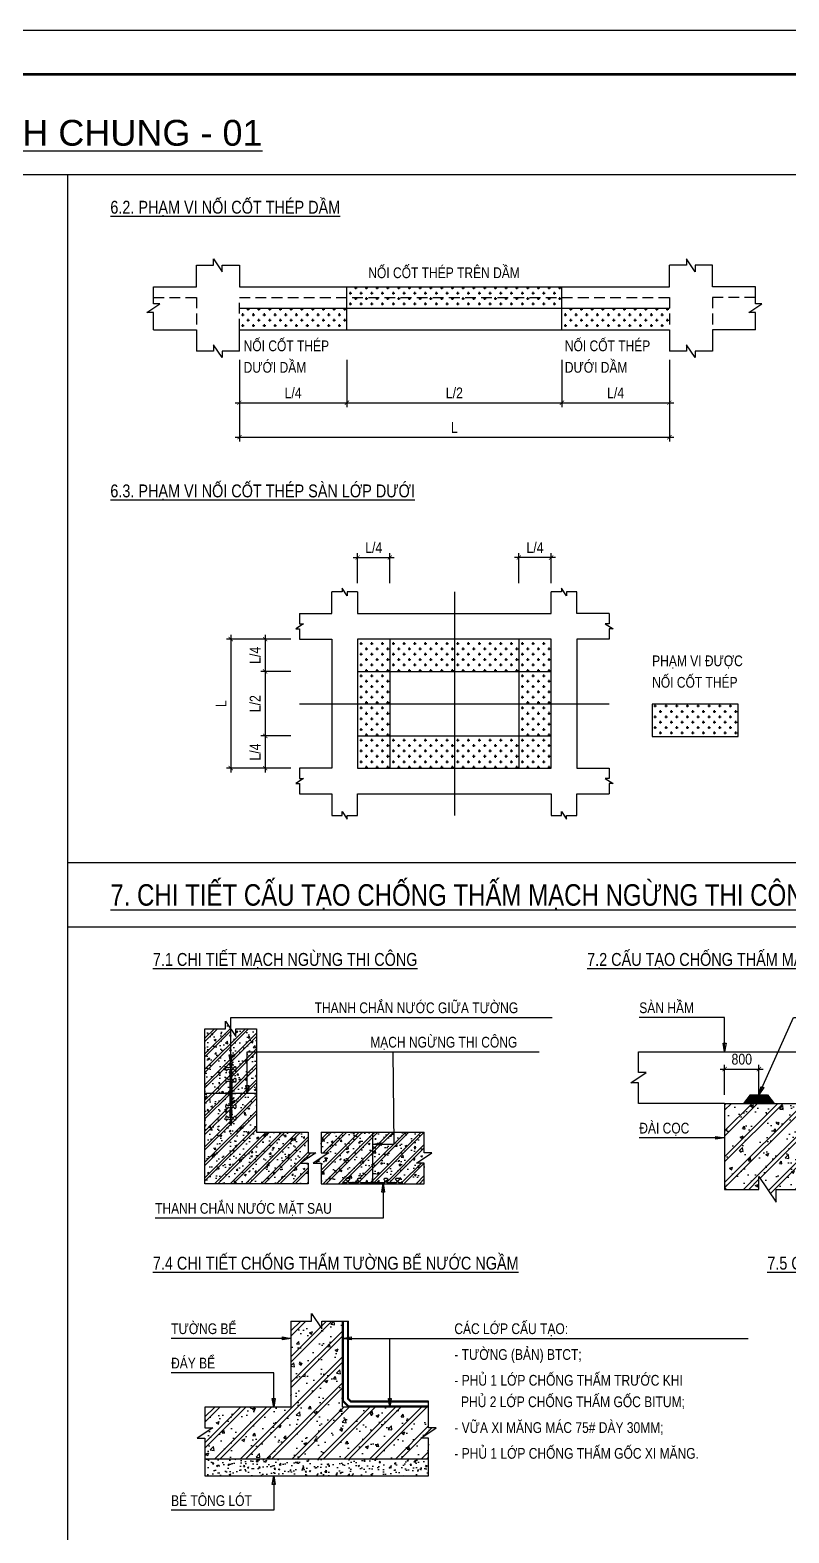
# Model space of a CAD drawing. Header units: millimetres. Extents: x -2327 to 84344, y -1171 to 60045.
# Drawn here: x 37793 to 55440, y 25080 to 60045 of the extents above; entities that cross this region are included whole.
import ezdxf
from ezdxf.enums import TextEntityAlignment as Align

# ---------------------------------------------------------------- set-up
doc = ezdxf.new("R2010")
doc.units = ezdxf.units.MM
doc.header["$LTSCALE"] = 100
doc.header["$MEASUREMENT"] = 0
doc.header["$PDMODE"] = 98
doc.linetypes.add('DASHED', pattern=[0.75, 0.5, -0.25])
doc.layers.get('DEFPOINTS').update_dxf_attribs({"color": 1})
for name, color, linetype in [('ccu12-Dai', 6, 'Continuous'), ('ccu12-Hatch', 8, 'Continuous'), ('ccu12-Khuat', 9, 'DASHED'), ('ccu12-Manh', 8, 'Continuous'), ('ccu12-Text', 31, 'Continuous'), ('ccu12-Thay', 7, 'Continuous'), ('ccu12-Thep', 4, 'Continuous'), ('KC-Thep', 4, 'Continuous')]:
    doc.layers.add(name, color=color, linetype=linetype)
doc.layers.add('Khung ten_A1$0$KT-Net thay', color=7, linetype='Continuous', lineweight=15)
doc.styles.add('ccu12-Arial', font='arial.ttf', dxfattribs={"width": 0.8})
doc.styles.add('ccu12-Arial Narow', font='ARIALN.TTF')
doc.linetypes.add('ZIGZAG', pattern='A,0.0001,-0.2,[131,ltypeshp.shx,S=0.2,R=0,X=-0.2,Y=0],-0.4,[131,ltypeshp.shx,S=0.2,R=180,X=0.2,Y=0],-0.2', length=0.8001)
doc.dimstyles.new('1-100', dxfattribs={"dimscale": 100, "dimtxt": 2.5, "dimasz": 1, "dimexe": 1, "dimexo": 2, "dimgap": 1, "dimtad": 1, "dimdec": 0, "dimdsep": 46, "dimtxsty": 'ccu12-Arial Narow', "dimblk": 'ARCHTICK', "dimcen": -1, "dimdle": 1, "dimclrd": 256, "dimclre": 256, "dimclrt": 3, "dimadec": 0, "dimazin": 2, "dimtfac": 0.1, "dimtdec": 0, "dimtmove": 0, "dimatfit": 1, "dimldrblk": 'ARCHTICK', "dimfxl": 1, "dimtvp": 0.833333, "dimtolj": 1, "dimtzin": 12, "dimarcsym": 0})
doc.dimstyles.new('1-100x5', dxfattribs={"dimscale": 100, "dimtxt": 2.5, "dimasz": 1, "dimexe": 1, "dimexo": 2, "dimgap": 1, "dimtad": 1, "dimdec": 0, "dimlfac": 0.2, "dimdsep": 46, "dimtxsty": 'ccu12-Arial Narow', "dimblk": 'ARCHTICK', "dimcen": -1, "dimdle": 1, "dimclrd": 256, "dimclre": 256, "dimclrt": 3, "dimadec": 0, "dimazin": 2, "dimtfac": 0.1, "dimtdec": 0, "dimtmove": 0, "dimatfit": 1, "dimldrblk": 'ARCHTICK', "dimfxl": 1, "dimtvp": 0.833333, "dimtolj": 1, "dimtzin": 12, "dimarcsym": 0})

# ---------------------------------------------------------------- blocks, each defined once
blk = doc.blocks.new('Khung ten_A1', base_point=(-3406704, 253379))
at = {"layer": 'DEFPOINTS'}
blk.add_lwpolyline([(0, 59400), (84100, 59400), (84100, 0), (0, 0)], close=True, dxfattribs=at)
at = {"layer": 'Khung ten_A1$0$KT-Net thay', "const_width": 60}
blk.add_lwpolyline([(2700, 1000), (83100, 1000), (83100, 58400), (2700, 58400)], close=True, dxfattribs=at)
blk = doc.blocks.new('_ARCHTICK')
at = {"color": 0, "linetype": 'ByBlock', "const_width": 0.15}
blk.add_lwpolyline([(-0.5, -0.5), (0.5, 0.5)], dxfattribs=at)
blk = doc.blocks.new('*D79')
at = {"layer": 'ccu12-Manh', "lineweight": -2, "transparency": 16777216}
for p, q in [((42660, 52373), (42660, 51273)), ((45160, 52373), (45160, 51273)), ((42560, 51373), (45260, 51373))]:
    blk.add_line(p, q, dxfattribs=at)
at = {"layer": 'DEFPOINTS', "color": 0, "transparency": 16777216}
for p in [(42660, 52573), (45160, 52573), (45160, 51373)]:
    blk.add_point(p, dxfattribs=at)
at = {"layer": 'ccu12-Manh', "lineweight": -2, "transparency": 16777216, "xscale": 100, "yscale": 100, "zscale": 100, "rotation": 180}
blk.add_blockref('_ARCHTICK', (42660, 51373), dxfattribs=at)
at = {"layer": 'ccu12-Manh', "lineweight": -2, "transparency": 16777216, "xscale": 100, "yscale": 100, "zscale": 100}
blk.add_blockref('_ARCHTICK', (45160, 51373), dxfattribs=at)
at = {"layer": 'ccu12-Manh', "color": 3, "transparency": 16777216, "insert": (43910, 51602), "char_height": 250, "attachment_point": 5, "style": 'ccu12-Arial Narow'}
blk.add_mtext('\\A1;L/4', dxfattribs=at)
blk = doc.blocks.new('*D80')
at = {"layer": 'ccu12-Manh', "lineweight": -2, "transparency": 16777216}
for p, q in [((45160, 52373), (45160, 51273)), ((50160, 52373), (50160, 51273)), ((45060, 51373), (50260, 51373))]:
    blk.add_line(p, q, dxfattribs=at)
at = {"layer": 'DEFPOINTS', "color": 0, "transparency": 16777216}
for p in [(45160, 52573), (50160, 52573), (50160, 51373)]:
    blk.add_point(p, dxfattribs=at)
at = {"layer": 'ccu12-Manh', "lineweight": -2, "transparency": 16777216, "xscale": 100, "yscale": 100, "zscale": 100, "rotation": 180}
blk.add_blockref('_ARCHTICK', (45160, 51373), dxfattribs=at)
at = {"layer": 'ccu12-Manh', "lineweight": -2, "transparency": 16777216, "xscale": 100, "yscale": 100, "zscale": 100}
blk.add_blockref('_ARCHTICK', (50160, 51373), dxfattribs=at)
at = {"layer": 'ccu12-Manh', "color": 3, "transparency": 16777216, "insert": (47660, 51602), "char_height": 250, "attachment_point": 5, "style": 'ccu12-Arial Narow'}
blk.add_mtext('\\A1;L/2', dxfattribs=at)
blk = doc.blocks.new('*D81')
at = {"layer": 'ccu12-Manh', "lineweight": -2, "transparency": 16777216}
for p, q in [((50160, 52373), (50160, 51273)), ((52660, 52373), (52660, 51273)), ((50060, 51373), (52760, 51373))]:
    blk.add_line(p, q, dxfattribs=at)
at = {"layer": 'DEFPOINTS', "color": 0, "transparency": 16777216}
for p in [(50160, 52573), (52660, 52573), (52660, 51373)]:
    blk.add_point(p, dxfattribs=at)
at = {"layer": 'ccu12-Manh', "lineweight": -2, "transparency": 16777216, "xscale": 100, "yscale": 100, "zscale": 100, "rotation": 180}
blk.add_blockref('_ARCHTICK', (50160, 51373), dxfattribs=at)
at = {"layer": 'ccu12-Manh', "lineweight": -2, "transparency": 16777216, "xscale": 100, "yscale": 100, "zscale": 100}
blk.add_blockref('_ARCHTICK', (52660, 51373), dxfattribs=at)
at = {"layer": 'ccu12-Manh', "color": 3, "transparency": 16777216, "insert": (51410, 51602), "char_height": 250, "attachment_point": 5, "style": 'ccu12-Arial Narow'}
blk.add_mtext('\\A1;L/4', dxfattribs=at)
blk = doc.blocks.new('*D82')
at = {"layer": 'ccu12-Manh', "lineweight": -2, "transparency": 16777216}
for p, q in [((43860, 45873), (43160, 45873)), ((43260, 45973), (43260, 45023)), ((43860, 45123), (43160, 45123))]:
    blk.add_line(p, q, dxfattribs=at)
at = {"layer": 'DEFPOINTS', "color": 0, "transparency": 16777216}
for p in [(44060, 45873), (43260, 45123), (44060, 45123)]:
    blk.add_point(p, dxfattribs=at)
at = {"layer": 'ccu12-Manh', "lineweight": -2, "transparency": 16777216, "xscale": 100, "yscale": 100, "zscale": 100}
for p, rotation in [((43260, 45873), 90), ((43260, 45123), 270)]:
    blk.add_blockref('_ARCHTICK', p, dxfattribs=dict(at, rotation=rotation))
at = {"layer": 'ccu12-Manh', "color": 3, "transparency": 16777216, "insert": (43030, 45498), "char_height": 250, "attachment_point": 5, "rotation": 90, "style": 'ccu12-Arial Narow'}
blk.add_mtext('\\A1;L/4', dxfattribs=at)
blk = doc.blocks.new('*D83')
at = {"layer": 'ccu12-Manh', "lineweight": -2, "transparency": 16777216}
for p, q in [((43860, 45123), (43160, 45123)), ((43260, 45223), (43260, 43523)), ((43860, 43623), (43160, 43623))]:
    blk.add_line(p, q, dxfattribs=at)
at = {"layer": 'DEFPOINTS', "color": 0, "transparency": 16777216}
for p in [(44060, 45123), (43260, 43623), (44060, 43623)]:
    blk.add_point(p, dxfattribs=at)
at = {"layer": 'ccu12-Manh', "lineweight": -2, "transparency": 16777216, "xscale": 100, "yscale": 100, "zscale": 100}
for p, rotation in [((43260, 45123), 90), ((43260, 43623), 270)]:
    blk.add_blockref('_ARCHTICK', p, dxfattribs=dict(at, rotation=rotation))
at = {"layer": 'ccu12-Manh', "color": 3, "transparency": 16777216, "insert": (43030, 44373), "char_height": 250, "attachment_point": 5, "rotation": 90, "style": 'ccu12-Arial Narow'}
blk.add_mtext('\\A1;L/2', dxfattribs=at)
blk = doc.blocks.new('*D84')
at = {"layer": 'ccu12-Manh', "lineweight": -2, "transparency": 16777216}
for p, q in [((43260, 43723), (43260, 42773)), ((43860, 43623), (43160, 43623)), ((43860, 42873), (43160, 42873))]:
    blk.add_line(p, q, dxfattribs=at)
at = {"layer": 'DEFPOINTS', "color": 0, "transparency": 16777216}
for p in [(44060, 43623), (43260, 42873), (44060, 42873)]:
    blk.add_point(p, dxfattribs=at)
at = {"layer": 'ccu12-Manh', "lineweight": -2, "transparency": 16777216, "xscale": 100, "yscale": 100, "zscale": 100}
for p, rotation in [((43260, 43623), 90), ((43260, 42873), 270)]:
    blk.add_blockref('_ARCHTICK', p, dxfattribs=dict(at, rotation=rotation))
at = {"layer": 'ccu12-Manh', "color": 3, "transparency": 16777216, "insert": (43030, 43248), "char_height": 250, "attachment_point": 5, "rotation": 90, "style": 'ccu12-Arial Narow'}
blk.add_mtext('\\A1;L/4', dxfattribs=at)
blk = doc.blocks.new('*D85')
at = {"layer": 'ccu12-Manh', "lineweight": -2, "transparency": 16777216}
for p, q in [((43860, 45873), (42360, 45873)), ((42460, 45973), (42460, 42773)), ((43860, 42873), (42360, 42873))]:
    blk.add_line(p, q, dxfattribs=at)
at = {"layer": 'DEFPOINTS', "color": 0, "transparency": 16777216}
for p in [(44060, 45873), (42460, 42873), (44060, 42873)]:
    blk.add_point(p, dxfattribs=at)
at = {"layer": 'ccu12-Manh', "lineweight": -2, "transparency": 16777216, "xscale": 100, "yscale": 100, "zscale": 100}
for p, rotation in [((42460, 45873), 90), ((42460, 42873), 270)]:
    blk.add_blockref('_ARCHTICK', p, dxfattribs=dict(at, rotation=rotation))
at = {"layer": 'ccu12-Manh', "color": 3, "transparency": 16777216, "insert": (42235, 44373), "char_height": 250, "attachment_point": 5, "rotation": 90, "style": 'ccu12-Arial Narow'}
blk.add_mtext('\\A1;L', dxfattribs=at)
blk = doc.blocks.new('*D86')
at = {"layer": 'ccu12-Manh', "lineweight": -2, "transparency": 16777216}
for p, q in [((45310, 47773), (46260, 47773)), ((45410, 47173), (45410, 47873)), ((46160, 47173), (46160, 47873))]:
    blk.add_line(p, q, dxfattribs=at)
at = {"layer": 'DEFPOINTS', "color": 0, "transparency": 16777216}
for p in [(46160, 47773), (45410, 46973), (46160, 46973)]:
    blk.add_point(p, dxfattribs=at)
at = {"layer": 'ccu12-Manh', "lineweight": -2, "transparency": 16777216, "xscale": 100, "yscale": 100, "zscale": 100, "rotation": 180}
blk.add_blockref('_ARCHTICK', (45410, 47773), dxfattribs=at)
at = {"layer": 'ccu12-Manh', "lineweight": -2, "transparency": 16777216, "xscale": 100, "yscale": 100, "zscale": 100}
blk.add_blockref('_ARCHTICK', (46160, 47773), dxfattribs=at)
at = {"layer": 'ccu12-Manh', "color": 3, "transparency": 16777216, "insert": (45785, 48002), "char_height": 250, "attachment_point": 5, "style": 'ccu12-Arial Narow'}
blk.add_mtext('\\A1;L/4', dxfattribs=at)
blk = doc.blocks.new('*D87')
at = {"layer": 'ccu12-Manh', "lineweight": -2, "transparency": 16777216}
for p, q in [((50010, 47773), (49060, 47773)), ((49160, 47173), (49160, 47873)), ((49910, 47173), (49910, 47873))]:
    blk.add_line(p, q, dxfattribs=at)
at = {"layer": 'DEFPOINTS', "color": 0, "transparency": 16777216}
for p in [(49160, 47773), (49160, 46973), (49910, 46973)]:
    blk.add_point(p, dxfattribs=at)
at = {"layer": 'ccu12-Manh', "lineweight": -2, "transparency": 16777216, "xscale": 100, "yscale": 100, "zscale": 100, "rotation": 180}
blk.add_blockref('_ARCHTICK', (49160, 47773), dxfattribs=at)
at = {"layer": 'ccu12-Manh', "lineweight": -2, "transparency": 16777216, "xscale": 100, "yscale": 100, "zscale": 100}
blk.add_blockref('_ARCHTICK', (49910, 47773), dxfattribs=at)
at = {"layer": 'ccu12-Manh', "color": 3, "transparency": 16777216, "insert": (49535, 48002), "char_height": 250, "attachment_point": 5, "style": 'ccu12-Arial Narow'}
blk.add_mtext('\\A1;L/4', dxfattribs=at)
blk = doc.blocks.new('Overlap_Beam')
at = {"layer": 'ccu12-Khuat', "ltscale": 5}
for points in [[(22700, 26950), (23700, 26950), (23700, 26200)], [(24700, 26200), (24700, 26950), (34700, 26950), (34700, 26200)], [(36700, 26950), (35700, 26950), (35700, 26200)]]:
    blk.add_lwpolyline(points, dxfattribs=at)
at = {"layer": 'ccu12-Manh'}
for points in [[(23700, 27700), (24100, 27700), (24100, 27850), (24300, 27550), (24300, 27700), (24700, 27700)], [(35700, 27700), (35300, 27700), (35300, 27550), (35100, 27850), (35100, 27700), (34700, 27700)], [(22700, 26200), (22700, 26600), (22550, 26600), (22850, 26800), (22700, 26800), (22700, 27200)], [(36700, 26200), (36700, 26600), (36550, 26600), (36850, 26800), (36700, 26800), (36700, 27200)], [(24700, 25700), (24300, 25700), (24300, 25550), (24100, 25850), (24100, 25700), (23700, 25700)], [(35700, 25700), (35300, 25700), (35300, 25550), (35100, 25850), (35100, 25700), (34700, 25700)]]:
    blk.add_lwpolyline(points, dxfattribs=at)
at = {"layer": 'ccu12-Thay'}
for points in [[(22700, 27200), (23700, 27200), (23700, 27700)], [(24700, 27700), (24700, 27200), (34700, 27200), (34700, 27700)], [(36700, 27200), (35700, 27200), (35700, 27700)], [(22700, 26200), (23700, 26200), (23700, 25700)], [(24700, 25700), (24700, 26200), (34700, 26200), (34700, 25700)], [(36700, 26200), (35700, 26200), (35700, 25700)]]:
    blk.add_lwpolyline(points, dxfattribs=at)
blk = doc.blocks.new('Overlap_Slab_X')
at = {"layer": 'ccu12-Manh'}
for points in [[(27450, 21500), (27210, 21500), (27210, 21410), (27090, 21590), (27090, 21500), (26850, 21500)], [(32550, 21500), (32310, 21500), (32310, 21410), (32190, 21590), (32190, 21500), (31950, 21500)], [(26100, 21000), (26100, 20760), (26190, 20760), (26010, 20640), (26100, 20640), (26100, 20400)], [(33300, 21000), (33300, 20760), (33210, 20760), (33390, 20640), (33300, 20640), (33300, 20400)], [(26100, 17400), (26100, 17160), (26190, 17160), (26010, 17040), (26100, 17040), (26100, 16800)], [(33300, 17400), (33300, 17160), (33210, 17160), (33390, 17040), (33300, 17040), (33300, 16800)], [(26850, 16300), (27090, 16300), (27090, 16390), (27210, 16210), (27210, 16300), (27450, 16300)], [(31950, 16300), (32190, 16300), (32190, 16390), (32310, 16210), (32310, 16300), (32550, 16300)]]:
    blk.add_lwpolyline(points, dxfattribs=at)
at = {"layer": 'ccu12-Thay'}
for points in [[(26100, 21000), (26850, 21000), (26850, 21500)], [(27450, 21500), (27450, 21000), (31950, 21000), (31950, 21500)], [(33300, 21000), (32550, 21000), (32550, 21500)], [(26100, 20400), (26850, 20400), (26850, 17400), (26100, 17400)], [(33300, 20400), (32550, 20400), (32550, 17400), (33300, 17400)], [(26100, 16800), (26850, 16800), (26850, 16300)], [(27450, 16300), (27450, 16800), (31950, 16800), (31950, 16300)], [(32550, 16300), (32550, 16800), (33300, 16800)]]:
    blk.add_lwpolyline(points, dxfattribs=at)
blk.add_lwpolyline([(27450, 17400), (31950, 17400), (31950, 20400), (27450, 20400)], close=True, dxfattribs=at)
blk = doc.blocks.new('Detail18_Construction Joint')
at = {"layer": 'ccu12-Hatch'}
h = blk.add_hatch(dxfattribs=at)
h.set_pattern_fill('VATLIEU04', color=256, scale=60, pattern_type=2)
h.set_pattern_definition([(50, (53843.2, 2337.8), (430.3561, -37.6513), [45, -495]), (355, (53843.2, 2337.8), (-83.2508, 451.3153), [36, -396]), (100.4514, (53879.06, 2334.66), (347.1056, 413.6637), [38.2441, -420.6853]), (46.1842, (53843.2, 2457.8), (640.3446, -99.3114), [67.5, -742.5]), (96.6356, (53896.56, 2449.5), (560.7976, 584.4707), [57.366, -631.028]), (351.1842, (53843.2, 2457.8), (560.797, 584.471), [54, -594]), (21, (53903.2, 2427.8), (358.1442, -241.5713), [45, -495]), (326, (53903.2, 2427.8), (145.9892, 435.09), [36, -396]), (71.4514, (53933.05, 2407.67), (504.1336, 193.5183), [38.2441, -420.6853]), (37.5, (53843.2, 2337.8), (7.2959, 199.7363), [0, -391.2, 0, -402, 0, -397.5]), (7.5, (53843.2, 2337.8), (157.8417, 236.64703), [0, -229.2, 0, -382.2, 0, -151.5]), (327.5, (53709.4, 2337.8), (320.29346, -13.53292), [0, -150, 0, -468, 0, -621]), (317.5, (53649.4, 2337.8), (349.9117, 60.063), [0, -195, 0, -310.8, 0, -441]), (45, (53843.2, 2337.8), (-180.3122, 180.3122), []), (45, (53843.2, 2411.3), (-180.3122, 180.3122), [])])
h.paths.add_polyline_path([(139900, 5844), (138700, 5844), (138700, 4767), (138708, 4767), (138708, 4672, 0.414214), (138714, 4667), (138982, 4667, 0.521595), (138951, 4743, -0.422916), (139063, 4742, 0.56332), (139036, 4661), (139089, 4661), (139089, 4672), (139094, 4672), (139094, 4661), (139117, 4661), (139117, 4672), (139122, 4672), (139122, 4661), (139144, 4661), (139144, 4672), (139150, 4672), (139150, 4661), (139172, 4661), (139172, 4672), (139178, 4672), (139178, 4661), (139200, 4661), (139200, 4672), (139206, 4672), (139206, 4661), (139248, 4661, 0.512003), (139231, 4741, -0.568569), (139229, 4750, -0.383741), (139333, 4744, 0.567207), (139307, 4661), (139376, 4661), (139367, 4677), (139394, 4677), (139394, 4644), (139900, 4644), (139900, 5124), (139720, 5124), (140080, 5364), (139900, 5364)])
h.paths.add_polyline_path([(138700, 5844), (137500, 5844), (137500, 5364), (137680, 5364), (137320, 5124), (137500, 5124), (137500, 4644), (138006, 4644), (138006, 4677), (138033, 4677), (138093, 4661, 0.512167), (138075, 4740, -0.572407), (138074, 4750, -0.38399), (138178, 4743, 0.57093), (138152, 4661), (138194, 4661), (138194, 4672), (138200, 4672), (138200, 4661), (138222, 4661), (138222, 4672), (138228, 4672), (138228, 4661), (138250, 4661), (138250, 4672), (138256, 4672), (138256, 4661), (138278, 4661), (138278, 4672), (138283, 4672), (138283, 4661), (138306, 4661), (138306, 4672), (138311, 4672), (138311, 4661), (138364, 4661, 0.56332), (138337, 4742, -0.422916), (138449, 4743, 0.520478), (138418, 4667), (138686, 4667, 0.414214), (138692, 4672), (138692, 4767)])
h.paths.add_polyline_path([(137200, 5844), (136000, 5844), (136000, 6744), (135522, 6744), (135522, 6736), (135428, 6736, 0.414214), (135422, 6731), (135422, 6462, 0.520478), (135498, 6493, -0.422916), (135498, 6382, 0.56332), (135417, 6409), (135417, 6356), (135428, 6356), (135428, 6350), (135417, 6328), (135428, 6328), (135428, 6322), (135417, 6300), (135428, 6300), (135428, 6295), (135417, 6272), (135428, 6272), (135428, 6267), (135417, 6245), (135428, 6245), (135428, 6239), (135417, 6196, 0.512167), (135496, 6214, -0.568569), (135505, 6215, -0.34781), (135505, 6118, -0.572407), (135496, 6120, 0.512167), (135417, 6137), (135417, 6068), (135433, 6078), (135433, 6050), (135400, 6050), (135367, 6050), (135367, 6078), (135383, 6137, 0.512167), (135304, 6120, -0.572407), (135295, 6118, -0.38399), (135301, 6222, 0.57093), (135383, 6196), (135383, 6239), (135372, 6239), (135372, 6245), (135383, 6245), (135383, 6267), (135372, 6267), (135372, 6272), (135383, 6272), (135383, 6295), (135372, 6295), (135372, 6300), (135383, 6300), (135383, 6322), (135372, 6322), (135372, 6328), (135383, 6328), (135383, 6350), (135372, 6350), (135372, 6356), (135383, 6356), (135383, 6409, 0.56332), (135302, 6382, -0.422916), (135302, 6493, 0.520478), (135378, 6462), (135378, 6731, 0.414214), (135372, 6736), (135278, 6736), (134800, 6744), (134800, 4644), (137200, 4644), (137200, 5124), (137020, 5124), (137380, 5364), (137200, 5364)])
h.paths.add_polyline_path([(136000, 8244), (135520, 8244), (135520, 8064), (135280, 8424), (135280, 8244), (134800, 8244), (134800, 6744), (135278, 6744), (135278, 6753), (135372, 6753, 0.414214), (135378, 6758), (135378, 7027, 0.521595), (135302, 6996, -0.422916), (135302, 7107, 0.56332), (135383, 7080), (135383, 7133), (135372, 7133), (135372, 7139), (135383, 7139), (135383, 7161), (135372, 7161), (135372, 7167), (135383, 7167), (135383, 7189), (135372, 7189), (135372, 7195), (135383, 7195), (135383, 7217), (135372, 7217), (135372, 7222), (135383, 7222), (135383, 7245), (135372, 7245), (135372, 7250), (135383, 7250), (135383, 7293, 0.512003), (135304, 7275, -0.568569), (135294, 7274, -0.383741), (135301, 7378, 0.567207), (135383, 7352), (135383, 7421), (135367, 7411), (135367, 7439), (135400, 7439), (135433, 7439), (135433, 7411), (135417, 7352, 0.509209), (135496, 7369, -0.568566), (135506, 7371, -0.38399), (135499, 7267, 0.570758), (135417, 7293), (135417, 7250), (135428, 7250), (135428, 7245), (135417, 7245), (135417, 7222), (135428, 7222), (135428, 7217), (135417, 7217), (135417, 7195), (135428, 7195), (135428, 7189), (135417, 7189), (135417, 7167), (135428, 7167), (135428, 7161), (135417, 7161), (135417, 7139), (135428, 7139), (135428, 7133), (135417, 7133), (135417, 7080, 0.56332), (135498, 7107, -0.422916), (135498, 6996, 0.521595), (135422, 7027), (135422, 6758, 0.414214), (135428, 6753), (135522, 6753), (136000, 6744)])
at = {"color": 2}
blk.add_lwpolyline([(138255, 4661), (138256, 4661)], dxfattribs=at)
at = {"layer": 'ccu12-Dai', "linetype": 'ZIGZAG', "ltscale": 2}
for p, q in [((136000, 6744), (134800, 6744)), ((138700, 5844), (138700, 4644))]:
    blk.add_line(p, q, dxfattribs=at)
at = {"layer": 'ccu12-Manh'}
for points in [[(134800, 8244), (135280, 8244), (135280, 8424), (135520, 8064), (135520, 8244), (136000, 8244)], [(137200, 5844), (137200, 5364), (137380, 5364), (137020, 5124), (137200, 5124), (137200, 4644)], [(137500, 5844), (137500, 5364), (137680, 5364), (137320, 5124), (137500, 5124), (137500, 4644)], [(139900, 4644), (139900, 5124), (139720, 5124), (140080, 5364), (139900, 5364), (139900, 5844)]]:
    blk.add_lwpolyline(points, dxfattribs=at)
at = {"layer": 'ccu12-Thay'}
for p, q in [((137500, 5844), (139900, 5844)), ((137500, 4644), (139900, 4644))]:
    blk.add_line(p, q, dxfattribs=at)
for points in [[(137200, 4644), (134800, 4644), (134800, 8244)], [(136000, 8244), (136000, 5844), (137200, 5844)]]:
    blk.add_lwpolyline(points, dxfattribs=at)
at = {"layer": 'KC-Thep', "color": 2}
blk.add_line((135400, 7439), (135400, 6050), dxfattribs=at)
blk.add_line((135400, 7439), (135400, 6050), dxfattribs=at)
at = {"layer": 'KC-Thep'}
for points in [[(135400, 6050), (135400, 7439), (135367, 7439), (135367, 7411), (135383, 7421), (135383, 7352, -0.509209), (135304, 7369, 0.568566), (135294, 7371, 0.34781), (135294, 7274, 0.568569), (135304, 7275, -0.512003), (135383, 7293), (135383, 7250), (135372, 7250), (135372, 7245), (135383, 7245), (135383, 7222), (135372, 7222), (135372, 7217), (135383, 7217), (135383, 7195), (135372, 7195), (135372, 7189), (135383, 7189), (135383, 7167), (135372, 7167), (135372, 7161), (135383, 7161), (135383, 7139), (135372, 7139), (135372, 7133), (135383, 7133), (135383, 7080, -0.505131), (135305, 7099, 0.56683), (135295, 7100, 0.349561), (135295, 7003, 0.568566), (135305, 7004, -0.464958), (135378, 7027), (135378, 6758, -0.414214), (135372, 6753), (135278, 6753), (135278, 6736), (135372, 6736, -0.414214), (135378, 6731), (135378, 6462, -0.46389), (135305, 6485, 0.568566), (135295, 6486, 0.349561), (135296, 6389, 0.56683), (135305, 6390, -0.505131), (135383, 6409), (135383, 6356), (135372, 6356), (135372, 6350), (135383, 6350), (135383, 6328), (135372, 6328), (135372, 6322), (135383, 6322), (135383, 6300), (135372, 6300), (135372, 6295), (135383, 6295), (135383, 6272), (135372, 6272), (135372, 6267), (135383, 6267), (135383, 6245), (135372, 6245), (135372, 6239), (135383, 6239), (135383, 6196, -0.512167), (135304, 6214, 0.568569), (135295, 6215, 0.34781), (135295, 6118, 0.572407), (135304, 6120, -0.512167), (135383, 6137), (135383, 6068), (135367, 6078), (135367, 6050), (135400, 6050)], [(135400, 6050), (135400, 7439), (135433, 7439), (135433, 7411), (135417, 7421), (135417, 7352, 0.509209), (135496, 7369, -0.568566), (135506, 7371, -0.34781), (135506, 7274, -0.568569), (135496, 7275, 0.512003), (135417, 7293), (135417, 7250), (135428, 7250), (135428, 7245), (135417, 7245), (135417, 7222), (135428, 7222), (135428, 7217), (135417, 7217), (135417, 7195), (135428, 7195), (135428, 7189), (135417, 7189), (135417, 7167), (135428, 7167), (135428, 7161), (135417, 7161), (135417, 7139), (135428, 7139), (135428, 7133), (135417, 7133), (135417, 7080, 0.505131), (135495, 7099, -0.56683), (135505, 7100, -0.349561), (135505, 7003, -0.568566), (135495, 7004, 0.464958), (135422, 7027), (135422, 6758, 0.414214), (135428, 6753), (135522, 6753), (135522, 6736), (135428, 6736, 0.414214), (135422, 6731), (135422, 6462, 0.46389), (135495, 6485, -0.568566), (135505, 6486, -0.349561), (135504, 6389, -0.56683), (135495, 6390, 0.505131), (135417, 6409), (135417, 6356), (135428, 6356), (135428, 6350), (135417, 6350), (135417, 6328), (135428, 6328), (135428, 6322), (135417, 6322), (135417, 6300), (135428, 6300), (135428, 6295), (135417, 6295), (135417, 6272), (135428, 6272), (135428, 6267), (135417, 6267), (135417, 6245), (135428, 6245), (135428, 6239), (135417, 6239), (135417, 6196, 0.512167), (135496, 6214, -0.568569), (135505, 6215, -0.34781), (135505, 6118, -0.572407), (135496, 6120, 0.512167), (135417, 6137), (135417, 6068), (135433, 6078), (135433, 6050), (135400, 6050)], [(138006, 4644), (139394, 4644), (139394, 4677), (139367, 4677), (139376, 4661), (139307, 4661, -0.509209), (139325, 4741, 0.568566), (139326, 4750, 0.34781), (139229, 4750, 0.568569), (139231, 4741, -0.512003), (139248, 4661), (139206, 4661), (139206, 4672), (139200, 4672), (139200, 4661), (139178, 4661), (139178, 4672), (139172, 4672), (139172, 4661), (139150, 4661), (139150, 4672), (139144, 4672), (139144, 4661), (139122, 4661), (139122, 4672), (139117, 4672), (139117, 4661), (139094, 4661), (139094, 4672), (139089, 4672), (139089, 4661), (139036, 4661, -0.505131), (139054, 4740, 0.56683), (139055, 4749, 0.349561), (138958, 4749, 0.568566), (138960, 4740, -0.464958), (138982, 4667), (138714, 4667, -0.414214), (138708, 4672), (138708, 4767), (138692, 4767), (138692, 4672, -0.414214), (138686, 4667), (138418, 4667, -0.46389), (138440, 4740, 0.568566), (138442, 4749, 0.349561), (138345, 4749, 0.56683), (138346, 4739, -0.505131), (138364, 4661), (138311, 4661), (138311, 4672), (138306, 4672), (138306, 4661), (138283, 4661), (138283, 4672), (138278, 4672), (138278, 4661), (138256, 4661), (138256, 4672), (138250, 4672), (138250, 4661), (138228, 4661), (138228, 4672), (138222, 4672), (138222, 4661), (138200, 4661), (138200, 4672), (138194, 4672), (138194, 4661), (138152, 4661, -0.512167), (138169, 4740, 0.568569), (138170, 4750, 0.34781), (138074, 4750, 0.572407), (138075, 4740, -0.512167), (138093, 4661), (138024, 4661), (138033, 4677), (138006, 4677), (138006, 4644)]]:
    blk.add_lwpolyline(points, format="xyb", dxfattribs=at)
blk = doc.blocks.new('*D101')
at = {"layer": 'ccu12-Manh', "lineweight": -2, "ltscale": 5, "transparency": 16777216}
for p, q in [((42660, 52373), (42660, 50473)), ((52660, 52373), (52660, 50473)), ((42560, 50573), (52760, 50573))]:
    blk.add_line(p, q, dxfattribs=at)
at = {"layer": 'DEFPOINTS', "color": 0, "ltscale": 5, "transparency": 16777216}
for p in [(42660, 52573), (52660, 52573), (52660, 50573)]:
    blk.add_point(p, dxfattribs=at)
at = {"layer": 'ccu12-Manh', "lineweight": -2, "ltscale": 5, "transparency": 16777216, "xscale": 100, "yscale": 100, "zscale": 100, "rotation": 180}
blk.add_blockref('_ARCHTICK', (42660, 50573), dxfattribs=at)
at = {"layer": 'ccu12-Manh', "lineweight": -2, "ltscale": 5, "transparency": 16777216, "xscale": 100, "yscale": 100, "zscale": 100}
blk.add_blockref('_ARCHTICK', (52660, 50573), dxfattribs=at)
at = {"layer": 'ccu12-Manh', "color": 3, "ltscale": 5, "transparency": 16777216, "insert": (47660, 50798), "char_height": 250, "attachment_point": 5, "style": 'ccu12-Arial Narow'}
blk.add_mtext('\\A1;L', dxfattribs=at)
blk = doc.blocks.new('*D102')
at = {"layer": 'ccu12-Manh', "lineweight": -2, "ltscale": 5, "transparency": 16777216}
for p, q in [((53844, 35873), (54844, 35873)), ((53944, 35273), (53944, 35973)), ((54744, 35273), (54744, 35973))]:
    blk.add_line(p, q, dxfattribs=at)
at = {"layer": 'DEFPOINTS', "color": 0, "ltscale": 5, "transparency": 16777216}
for p in [(54744, 35873), (53944, 35073), (54744, 35073)]:
    blk.add_point(p, dxfattribs=at)
at = {"layer": 'ccu12-Manh', "lineweight": -2, "ltscale": 5, "transparency": 16777216, "xscale": 100, "yscale": 100, "zscale": 100, "rotation": 180}
blk.add_blockref('_ARCHTICK', (53944, 35873), dxfattribs=at)
at = {"layer": 'ccu12-Manh', "lineweight": -2, "ltscale": 5, "transparency": 16777216, "xscale": 100, "yscale": 100, "zscale": 100}
blk.add_blockref('_ARCHTICK', (54744, 35873), dxfattribs=at)
at = {"layer": 'ccu12-Manh', "color": 3, "ltscale": 5, "transparency": 16777216, "insert": (54344, 36101), "char_height": 250, "attachment_point": 5, "style": 'ccu12-Arial Narow'}
blk.add_mtext('\\A1;800', dxfattribs=at)

msp = doc.modelspace()

# ---------------------------------------------------------------- hatches: boundary and pattern name
at = {"layer": 'ccu12-Dai', "ltscale": 5}
h = msp.add_hatch(dxfattribs=at)
h.set_pattern_fill('ANSI31', color=256)
h.set_pattern_definition([(45, (-2362.33648, 68191.66075), (-0.08838834765, 0.08838834765), [])])
h.paths.add_polyline_path([(55094.2, 35073.2), (54944.2, 35273.2), (54544.2, 35273.2), (54394.2, 35073.2)])
at = {"layer": 'ccu12-Hatch'}
h = msp.add_hatch(dxfattribs=at)
h.set_pattern_fill('CROSS', color=256, scale=500)
h.set_pattern_definition([(0, (17959.66, 32673.16), (125, 125), [62.5, -187.5]), (90, (17990.91, 32641.91), (-125, 125), [62.5, -187.5])])
h.paths.add_polyline_path([(45159.7, 54073.2), (45159.7, 53573.2), (50159.7, 53573.2), (50159.7, 54073.2)])
h.paths.add_polyline_path([(52659.7, 53073.2), (52659.7, 53573.2), (50159.7, 53573.2), (50159.7, 53073.2)])
h.paths.add_polyline_path([(45159.7, 53073.2), (45159.7, 53573.2), (42659.7, 53573.2), (42659.7, 53073.2)])
h = msp.add_hatch(dxfattribs=at)
h.set_pattern_fill('CROSS', color=256, scale=500)
h.set_pattern_definition([(0, (-40.34, -6226.84), (125, 125), [62.5, -187.5]), (90, (-9.09, -6258.09), (-125, 125), [62.5, -187.5])])
h.paths.add_polyline_path([(49159.7, 45873.2), (46159.7, 45873.2), (46159.7, 45123.2), (49159.7, 45123.2)])
h.paths.add_polyline_path([(46159.7, 45873.2), (45409.7, 45873.2), (45409.7, 45123.2), (46159.7, 45123.2)])
h.paths.add_polyline_path([(46159.7, 45123.2), (45409.7, 45123.2), (45409.7, 43623.2), (46159.7, 43623.2)])
h.paths.add_polyline_path([(46159.7, 43623.2), (45409.7, 43623.2), (45409.7, 42873.2), (46159.7, 42873.2)])
h.paths.add_polyline_path([(49159.7, 43623.2), (46159.7, 43623.2), (46159.7, 42873.2), (49159.7, 42873.2)])
h.paths.add_polyline_path([(49909.7, 43623.2), (49159.7, 43623.2), (49159.7, 42873.2), (49909.7, 42873.2)])
h.paths.add_polyline_path([(49909.7, 45123.2), (49159.7, 45123.2), (49159.7, 43623.2), (49909.7, 43623.2)])
h.paths.add_polyline_path([(49909.7, 45873.2), (49159.7, 45873.2), (49159.7, 45123.2), (49909.7, 45123.2)])
h = msp.add_hatch(dxfattribs=at)
h.set_pattern_fill('CROSS', color=256, scale=500)
h.set_pattern_definition([(0, (17675.66, 35944.66), (125, 125), [62.5, -187.5]), (90, (17706.91, 35913.41), (-125, 125), [62.5, -187.5])])
h.paths.add_polyline_path([(54259.7, 43613.2), (54259.7, 44363.2), (52259.7, 44363.2), (52259.7, 43613.2)])
h = msp.add_hatch(dxfattribs=at)
h.set_pattern_fill('VATLIEU04', color=256, scale=100, pattern_type=2)
h.set_pattern_definition([(50, (-2391.84, 70535.66), (717.26, -62.752), [75, -825]), (355, (-2391.8, 70535.66), (-138.751, 752.192), [60, -660]), (100.4514, (-2332.06, 70530.4), (578.5094, 689.4395), [63.74, -701.142]), (46.1842, (-2391.8, 70735.7), (1067.241, -165.519), [112.5, -1237.5]), (96.6356, (-2302.9, 70721.9), (934.663, 974.118), [95.61, -1051.713]), (351.1842, (-2391.8, 70735.7), (934.662, 974.119), [90, -990]), (21, (-2291.84, 70685.66), (596.907, -402.619), [75, -825]), (326, (-2291.8, 70685.66), (243.315, 725.15), [60, -660]), (71.4514, (-2242.1, 70652.1), (840.2226, 322.5305), [63.74, -701.142]), (37.5, (-2391.84, 70535.66), (12.1599, 332.89385), [0, -652, 0, -670, 0, -662.5]), (7.5, (-2391.84, 70535.66), (263.0695, 394.4117), [0, -382, 0, -637, 0, -252.5]), (327.5, (-2614.84, 70535.66), (533.8224, -22.5549), [0, -250, 0, -780, 0, -1035]), (317.5, (-2714.84, 70535.66), (583.1862, 100.105), [0, -325, 0, -518, 0, -735]), (45, (-2391.84, 70535.66), (-300.5204, 300.5204), []), (45, (-2391.84, 70658.16), (-300.5204, 300.5204), [])])
h.paths.add_polyline_path([(57944.2, 35073.2), (53944.2, 35073.2), (53944.2, 33073.2), (54744.2, 33073.2), (54744.2, 33373.2), (55144.2, 32773.2), (55144.2, 33073.2), (59944.2, 33073.2), (59944.2, 35073.2), (59644.2, 35073.2), (60244.2, 35473.2), (59944.2, 35473.2), (59944.2, 36273.2), (57944.2, 36273.2)])
h = msp.add_hatch(dxfattribs=at)
h.set_pattern_fill('VATLIEU04', color=256, scale=100, pattern_type=2)
h.set_pattern_definition([(50, (-19267.84, 12810.16), (717.26, -62.752), [75, -825]), (355, (-19267.8, 12810.16), (-138.751, 752.192), [60, -660]), (100.4514, (-19208.06, 12804.9), (578.5094, 689.4395), [63.74, -701.142]), (46.1842, (-19267.8, 13010.2), (1067.241, -165.519), [112.5, -1237.5]), (96.6356, (-19178.9, 12996.4), (934.663, 974.118), [95.61, -1051.713]), (351.1842, (-19267.8, 13010.2), (934.662, 974.119), [90, -990]), (21, (-19167.84, 12960.16), (596.907, -402.619), [75, -825]), (326, (-19167.8, 12960.16), (243.315, 725.15), [60, -660]), (71.4514, (-19118.1, 12926.6), (840.2226, 322.5305), [63.74, -701.142]), (37.5, (-19267.84, 12810.16), (12.1599, 332.8939), [0, -652, 0, -670, 0, -662.5]), (7.5, (-19267.84, 12810.16), (263.0695, 394.4117), [0, -382, 0, -637, 0, -252.5]), (327.5, (-19490.84, 12810.16), (533.8224, -22.5549), [0, -250, 0, -780, 0, -1035]), (317.5, (-19590.84, 12810.16), (583.1862, 100.105), [0, -325, 0, -518, 0, -735]), (45, (-19267.84, 12810.16), (-300.5204, 300.5204), []), (45, (-19267.84, 12932.66), (-300.5204, 300.5204), [])])
h.paths.add_polyline_path([(45059.7, 28006.7), (45059.7, 30006.7), (44579.7, 30006.7), (44579.7, 29826.7), (44339.7, 30186.7), (44339.7, 30006.7), (43859.7, 30006.7), (43859.7, 28006.7), (41859.7, 28006.7), (41859.7, 27526.7), (42039.7, 27526.7), (41679.7, 27286.7), (41859.7, 27286.7), (41859.7, 26806.7), (47059.7, 26806.7), (47059.7, 27286.7), (46879.7, 27286.7), (47239.7, 27526.7), (47059.7, 27526.7), (47059.7, 28006.7)])
at = {"layer": 'ccu12-Hatch', "ltscale": 5}
h = msp.add_hatch(dxfattribs=at)
h.set_pattern_fill('AR-CONC', color=256, scale=50)
h.set_pattern_definition([(50, (-19267.84, 12810.16), (358.6301, -31.3761), [37.5, -412.5]), (355, (-19267.84, 12810.16), (-69.3757, 376.096), [30, -330]), (100.45144, (-19237.95, 12807.55), (289.2544, 344.72), [31.87, -350.571]), (46.1842, (-19267.84, 12910.16), (533.6207, -82.7596), [56.25, -618.75]), (96.6356, (-19223.37, 12903.26), (467.331, 487.0593), [47.805, -525.857]), (351.1842, (-19267.84, 12910.16), (467.331, 487.0593), [45, -495]), (21, (-19217.84, 12885.16), (298.4535, -201.3094), [37.5, -412.5]), (326, (-19217.84, 12885.16), (121.6577, 362.575), [30, -330]), (71.45144, (-19192.97, 12868.4), (420.1112, 161.2656), [31.87, -350.571]), (37.5, (-19267.84, 12810.16), (6.07993, 166.44693), [0, -326, 0, -335, 0, -331.25]), (7.5, (-19267.84, 12810.16), (131.53477, 197.20586), [0, -191, 0, -318.5, 0, -126.25]), (327.5, (-19379.34, 12810.16), (266.91122, -11.27744), [0, -125, 0, -390, 0, -517.5]), (317.5, (-19429.34, 12810.16), (291.5931, 50.0525), [0, -162.5, 0, -259, 0, -367.5])])
h.paths.add_polyline_path([(47059.7, 26406.7), (47059.7, 26806.7), (41859.7, 26806.7), (41859.7, 26406.7)])

# ---------------------------------------------------------------- linework, layer by layer
at = {"layer": 'ccu12-Dai'}
msp.add_lwpolyline([(52259.7, 43613.2), (54259.7, 43613.2), (54259.7, 44363.2), (52259.7, 44363.2)], close=True, dxfattribs=at)
at = {"layer": 'ccu12-Dai', "linetype": 'ZIGZAG', "ltscale": 2}
msp.add_lwpolyline([(53944.2, 35073.2), (57944.2, 35073.2), (57944.2, 36273.2)], dxfattribs=at)
at = {"layer": 'ccu12-Dai', "ltscale": 5}
for points in [[(54394.2, 35073.2), (54544.2, 35273.2), (54944.2, 35273.2), (55094.2, 35073.2), (54394.2, 35073.2)], [(47059.7, 28006.7), (45199.7, 28006.7), (45059.7, 28146.7), (45059.7, 30006.7)], [(47059.7, 28026.7), (45207.9, 28026.7), (45079.7, 28154.9), (45079.7, 30006.7)], [(47059.7, 28126.7), (45249.4, 28126.7), (45179.7, 28196.4), (45179.7, 30006.7)], [(47059.7, 28146.7), (45257.7, 28146.7), (45199.7, 28204.7), (45199.7, 30006.7)]]:
    msp.add_lwpolyline(points, dxfattribs=at)
at = {"layer": 'ccu12-Manh'}
for p, q in [((45159.7, 53073.2), (45159.7, 54073.2)), ((50159.7, 53073.2), (50159.7, 54073.2)), ((42659.7, 53573.2), (52659.7, 53573.2)), ((46159.7, 45873.2), (46159.7, 42873.2)), ((49159.7, 45873.2), (49159.7, 42873.2)), ((45409.7, 45123.2), (49909.7, 45123.2)), ((45409.7, 43623.2), (49909.7, 43623.2))]:
    msp.add_line(p, q, dxfattribs=at)
at = {"layer": 'ccu12-Manh', "ltscale": 5}
msp.add_line((53944.2, 35073.2), (53944.2, 33073.2), dxfattribs=at)
for points in [[(51944.2, 35073.2), (51944.2, 35553.2), (51764.2, 35553.2), (52124.2, 35793.2), (51944.2, 35793.2), (51944.2, 36273.2)], [(53944.2, 33073.2), (54744.2, 33073.2), (54744.2, 33373.2), (55144.2, 32773.2), (55144.2, 33073.2), (59944.2, 33073.2), (59944.2, 35073.2), (59644.2, 35073.2), (60244.2, 35473.2), (59944.2, 35473.2), (59944.2, 36273.2)], [(43859.7, 30006.7), (44339.7, 30006.7), (44339.7, 30186.7), (44579.7, 29826.7), (44579.7, 30006.7), (45199.7, 30006.7)], [(41859.7, 28006.7), (41859.7, 27526.7), (42039.7, 27526.7), (41679.7, 27286.7), (41859.7, 27286.7), (41859.7, 26406.7)], [(47059.7, 26406.7), (47059.7, 27286.7), (46879.7, 27286.7), (47239.7, 27526.7), (47059.7, 27526.7), (47059.7, 28146.7)]]:
    msp.add_lwpolyline(points, dxfattribs=at)
at = {"layer": 'ccu12-Thay', "ltscale": 10}
for p, q in [((74646.5, 56673.2), (455.3, 56673.2)), ((38659.7, 56673.2), (38659.7, -140.8)), ((74646.5, 40673.2), (38659.7, 40673.2)), ((74646.5, 39173.2), (38659.7, 39173.2))]:
    msp.add_line(p, q, dxfattribs=at)
at = {"layer": 'ccu12-Thay', "ltscale": 5}
for p, q in [((51944.2, 36273.2), (59944.2, 36273.2)), ((53944.2, 35073.2), (51944.2, 35073.2))]:
    msp.add_line(p, q, dxfattribs=at)
for points in [[(43859.7, 30006.7), (43859.7, 28006.7), (41859.7, 28006.7)], [(47059.7, 28006.7), (45059.7, 28006.7), (45059.7, 30006.7)], [(41859.7, 26806.7), (47059.7, 26806.7), (47059.7, 26806.7), (47059.7, 26806.7), (47059.7, 26806.7)], [(41859.7, 26406.7), (47059.7, 26406.7), (47059.7, 26406.7), (47059.7, 26406.7), (47059.7, 26406.7)]]:
    msp.add_lwpolyline(points, dxfattribs=at)
at = {"layer": 'ccu12-Thep', "ltscale": 5}
for p, q in [((47659.7, 46973.2), (47659.7, 41773.2)), ((44059.7, 44373.2), (51259.7, 44373.2))]:
    msp.add_line(p, q, dxfattribs=at)

# ---------------------------------------------------------------- block references
at = {"layer": 'ccu12-Manh'}
for name, p in [('Overlap_Beam', (17959.7, 26873.2)), ('Overlap_Slab_X', (17959.7, 25473.2)), ('Detail18_Construction Joint', (-92940.3, 28562.2))]:
    msp.add_blockref(name, p, dxfattribs=at)
at = {"layer": 'ccu12-Thay', "ltscale": 5, "xscale": 1.030575244849941, "yscale": 1.030575244849941, "zscale": 1.030575244849941}
msp.add_blockref('Khung ten_A1', (-3513192.2, 259955.2), dxfattribs=at)

# ---------------------------------------------------------------- texts
at = {"layer": 'ccu12-Text', "style": 'ccu12-Arial'}
msp.add_text('%%UQUY ĐỊNH CHUNG - 01', height=600, dxfattribs=at).set_placement((38659.7, 57354.2), align=Align.CENTER)
at = {"layer": 'ccu12-Text', "style": 'ccu12-Arial', "width": 0.8}
for s, height, p in [('%%U6.2. PHẠM VI NỐI CỐT THÉP DẦM', 300, (39659.7, 55773.2)), ('NỐI CỐT THÉP TRÊN DẦM', 250, (45658.7, 54273.2)), ('NỐI CỐT THÉP', 250, (42759.8, 52573.2)), ('NỐI CỐT THÉP', 250, (50229.2, 52573.2)), ('DƯỚI DẦM', 250, (42759.8, 52073.2)), ('DƯỚI DẦM', 250, (50229.2, 52073.2)), ('%%U6.3. PHẠM VI NỐI CỐT THÉP SÀN LỚP DƯỚI', 300, (39659.7, 49173.2)), ('PHẠM VI ĐƯỢC', 250, (52259.7, 45244.7)), ('NỐI CỐT THÉP', 250, (52259.7, 44744.7)), ('%%U7. CHI TIẾT CẤU TẠO CHỐNG THẤM MẠCH NGỪNG THI CÔNG, KHE CO GIÃN', 500, (39659.7, 39673.2)), ('%%U7.1 CHI TIẾT MẠCH NGỪNG THI CÔNG', 300, (40648.7, 38273.2)), ('%%U7.2 CẤU TẠO CHỐNG THẤM MẠCH NGỪNG VỊ TRÍ ĐÀI CỌC', 300, (50747.7, 38273.2)), ('THANH CHẮN NƯỚC GIỮA TƯỜNG', 250, (44410.2, 37173.2)), ('SÀN HẦM', 250, (51960, 37173.2)), ('MẠCH NGỪNG THI CÔNG', 250, (45703.2, 36373.2)), ('ĐÀI CỌC', 250, (51960, 34373.2)), ('THANH CHẮN NƯỚC MẶT SAU', 250, (40700.7, 32506.7)), ('%%U7.4 CHI TIẾT CHỐNG THẤM TƯỜNG BỂ NƯỚC NGẦM', 300, (40648.7, 31206.7)), ('%%U7.5 CHI TIẾT CHỐNG THẤM SÀN HẦM ĐÁY', 300, (54937.2, 31206.7)), ('TƯỜNG BỂ', 250, (41075.5, 29706.7)), ('CÁC LỚP CẤU TẠO:', 250, (47659.7, 29706.7)), ('- TƯỜNG (BẢN) BTCT;', 250, (47659.7, 29106.7)), ('ĐÁY BỂ', 250, (41072.3, 28906.7)), ('- PHỦ 1 LỚP CHỐNG THẤM TRƯỚC KHI', 250, (47659.7, 28506.7)), ('  PHỦ 2 LỚP CHỐNG THẤM GỐC BITUM;', 250, (47659.7, 28006.7)), ('- VỮA XI MĂNG MÁC 75# DÀY 30MM;', 250, (47659.7, 27406.7)), ('- PHỦ 1 LỚP CHỐNG THẤM GỐC XI MĂNG.', 250, (47659.7, 26806.7)), ('BÊ TÔNG LÓT', 250, (41072.3, 25706.7))]:
    msp.add_text(s, height=height, dxfattribs=at).set_placement(p)

# ---------------------------------------------------------------- dimensions: what is measured, and where the dimension line sits
at = {"layer": 'ccu12-Manh'}
for base, p1, p2, text, picture, middle in [((45159.7, 51373.2), (42659.7, 52573.2), (45159.7, 52573.2), 'L/4', '*D79', (43909.7, 51602.3)), ((50159.7, 51373.2), (45159.7, 52573.2), (50159.7, 52573.2), 'L/2', '*D80', (47659.7, 51602.3)), ((52659.7, 51373.2), (50159.7, 52573.2), (52659.7, 52573.2), 'L/4', '*D81', (51409.7, 51602.3)), ((46159.7, 47773.2), (45409.7, 46973.2), (46159.7, 46973.2), 'L/4', '*D86', (45784.7, 48002.3))]:
    dim = msp.add_linear_dim(base=base, p1=p1, p2=p2, text=text, dimstyle='1-100', dxfattribs=at)
    dim.commit()
    dim.dimension.update_dxf_attribs({"geometry": picture, "text_midpoint": middle})
at = {"layer": 'ccu12-Manh', "ltscale": 5}
dim = msp.add_linear_dim(base=(52659.7, 50573.2), p1=(42659.7, 52573.2), p2=(52659.7, 52573.2), text='L', dimstyle='1-100', dxfattribs=at)
dim.commit()
dim.dimension.update_dxf_attribs({"geometry": '*D101', "text_midpoint": (47659.7, 50798.2)})
at = {"layer": 'ccu12-Manh'}
for base, p1, p2, angle, text, picture, middle in [((49159.7, 47773.2), (49909.7, 46973.2), (49159.7, 46973.2), 180, 'L/4', '*D87', (49534.7, 48002.3)), ((42459.7, 42873.2), (44059.7, 45873.2), (44059.7, 42873.2), 90, 'L', '*D85', (42234.7, 44373.2)), ((43259.7, 45123.2), (44059.7, 45873.2), (44059.7, 45123.2), 90, 'L/4', '*D82', (43030.5, 45498.2)), ((43259.7, 43623.2), (44059.7, 45123.2), (44059.7, 43623.2), 90, 'L/2', '*D83', (43030.5, 44373.2)), ((43259.7, 42873.2), (44059.7, 43623.2), (44059.7, 42873.2), 90, 'L/4', '*D84', (43030.5, 43248.2))]:
    dim = msp.add_linear_dim(base=base, p1=p1, p2=p2, angle=angle, text=text, dimstyle='1-100', dxfattribs=at)
    dim.commit()
    dim.dimension.update_dxf_attribs({"geometry": picture, "text_midpoint": middle})
at = {"layer": 'ccu12-Manh', "ltscale": 5}
dim = msp.add_linear_dim(base=(54744.2, 35873.2), p1=(53944.2, 35073.2), p2=(54744.2, 35073.2), dimstyle='1-100', dxfattribs=at)
dim.commit()
dim.dimension.update_dxf_attribs({"geometry": '*D102', "text_midpoint": (54344.2, 36100.8)})

# ---------------------------------------------------------------- leaders
at = {"layer": 'ccu12-Manh'}
for points in [[(42459.7, 36004.2), (42459.7, 37073.2), (49935.2, 37073.2)], [(53944.2, 36273.2), (53944.2, 37073.2), (51959.7, 37073.2)], [(54744.2, 35273.2), (55544.2, 37073.2), (59903.7, 37073.2)], [(42844.3, 35292.7), (42845.2, 36273.2), (49633.7, 36273.2)], [(45759.7, 34125.7), (46259.7, 34125.7), (46239.4, 36273.2)], [(53944.2, 34273.2), (52522.7, 34273.2), (51959.7, 34273.2)], [(46004.2, 33206.7), (46004.2, 32406.7), (40703.7, 32406.7)], [(43859.7, 29606.7), (42438.2, 29606.7), (41075.2, 29606.7)], [(45059.7, 29606.7), (46481.2, 29606.7), (54495.6, 29606.7)], [(46158.7, 28006.7), (46158.7, 29606.7)], [(43459.7, 28006.7), (43459.7, 28806.7), (41075.2, 28806.7)], [(43459.7, 26406.7), (43459.7, 25606.7), (41075.2, 25606.7)]]:
    msp.add_leader(points, dimstyle='1-100x5', override={"dimasz": 2, "dimtad": 0, "dimldrblk": 'ClosedBlank'}, dxfattribs=at)

doc.saveas('drawing.dxf')
